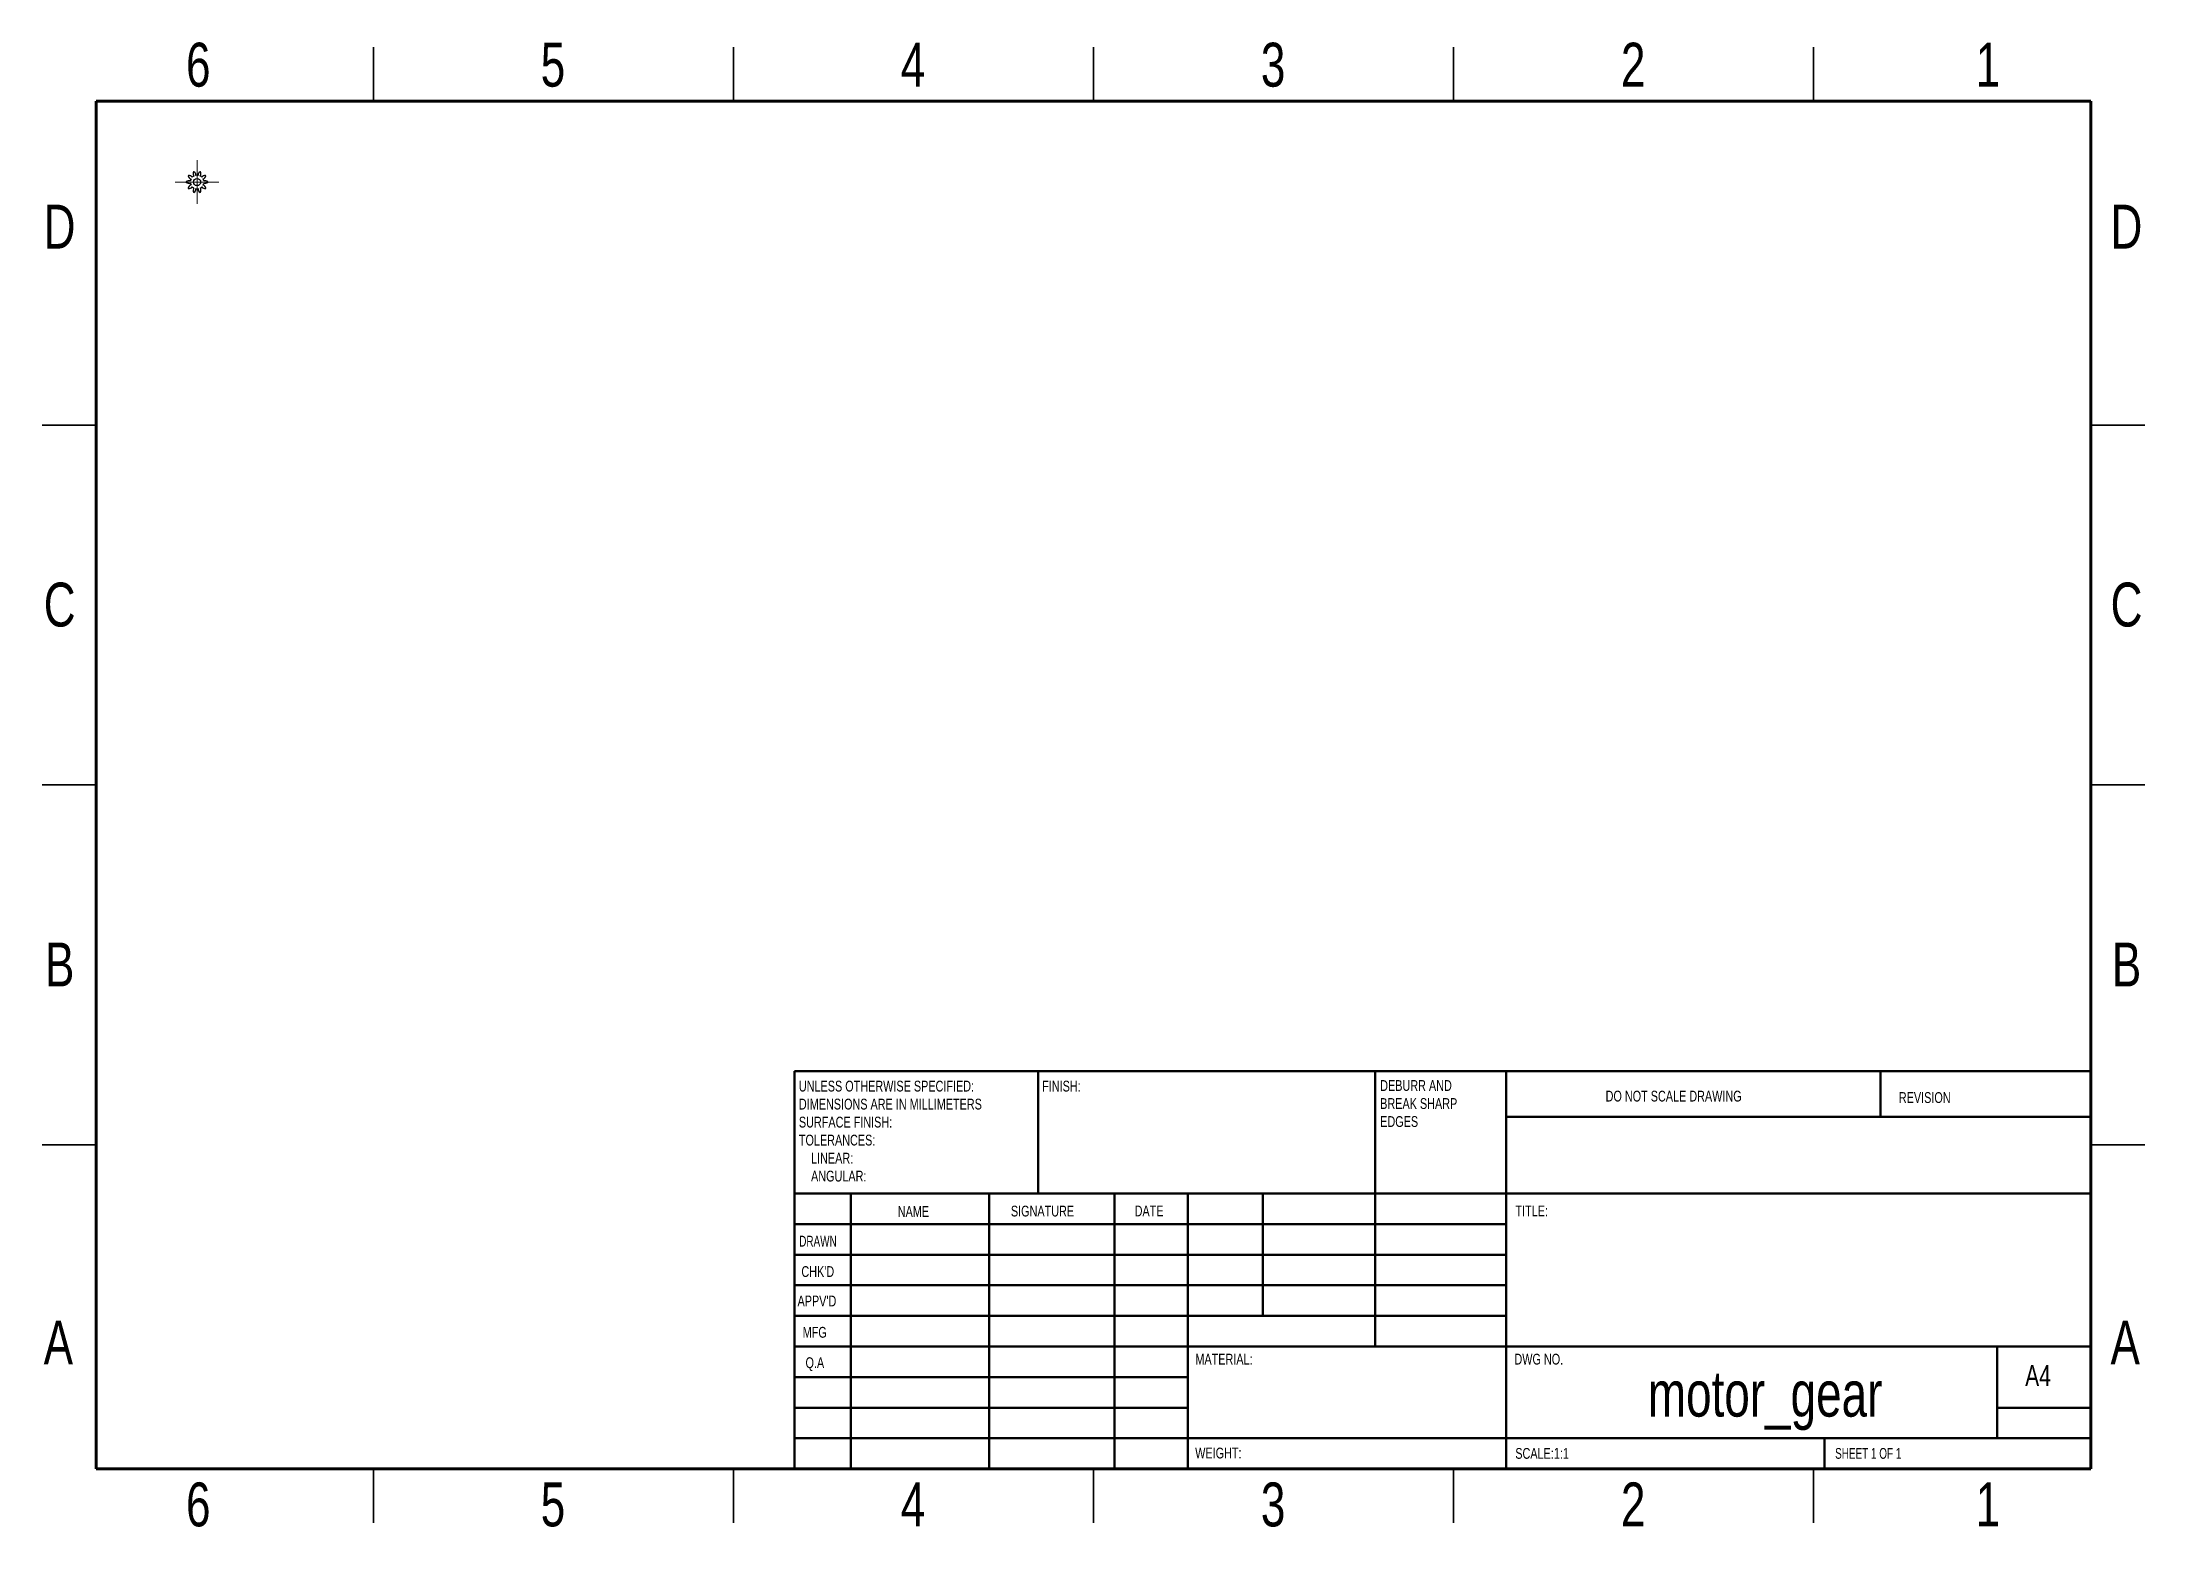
# Model space of a CAD drawing. Header units: millimetres. Extents: x 2 to 295, y 2 to 208.
import ezdxf

# ---------------------------------------------------------------- set-up
doc = ezdxf.new("R2010")
doc.units = ezdxf.units.MM
doc.styles.add('SLDTEXTSTYLE0', font='TXT', dxfattribs={"width": 0.686449})
doc.styles.add('SLDTEXTSTYLE1', font='TXT', dxfattribs={"width": 0.75})
doc.styles.add('SLDTEXTSTYLE2', font='TXT', dxfattribs={"width": 0.6875})

# ---------------------------------------------------------------- blocks, each defined once
blk = doc.blocks.new('SW_NOTE_0')
at = {"color": 0, "linetype": 'Continuous', "lineweight": 0, "char_height": 1.5, "attachment_point": 1, "style": 'SLDTEXTSTYLE1'}
for s, insert in [('UNLESS OTHERWISE SPECIFIED:', (0, 1.93)), ('DIMENSIONS ARE IN MILLIMETERS', (0, -0.57)), ('TOLERANCES:', (0, -5.57)), ('SURFACE FINISH:', (0, -3.07)), ('LINEAR:', (1.69, -8.07)), ('ANGULAR:', (1.69, -10.57))]:
    blk.add_mtext(s, dxfattribs=dict(at, insert=insert))
blk = doc.blocks.new('SW_NOTE_0_1')
at = {"color": 0, "linetype": 'Continuous', "lineweight": 0, "char_height": 1.5, "attachment_point": 1, "style": 'SLDTEXTSTYLE1'}
for s, insert in [('DEBURR AND', (0, 1.93)), ('BREAK SHARP', (0, -0.57)), ('EDGES', (0, -3.07))]:
    blk.add_mtext(s, dxfattribs=dict(at, insert=insert))
blk = doc.blocks.new('SW_CENTERMARKSYMBOL_0')
at = {"color": 0, "linetype": 'Continuous', "lineweight": 18}
for p, q in [((0, 2.54), (0, 3.04)), ((-2.54, 0), (-3.04, 0)), ((0, 0), (-2.54, 0)), ((0, 0), (0, 2.54)), ((0, 0), (0, -2.54)), ((0, 0), (2.54, 0)), ((2.54, 0), (3.04, 0)), ((0, -2.54), (0, -3.04))]:
    blk.add_line(p, q, dxfattribs=at)

msp = doc.modelspace()

# ---------------------------------------------------------------- linework, layer by layer
at = {"color": 7, "linetype": 'Continuous', "lineweight": 35}
for p, q in [((48.5, 200), (48.5, 207.5)), ((98.5, 200), (98.5, 207.5)), ((148.5, 200), (148.5, 207.5)), ((148.5, 207.5), (148.5, 200)), ((198.5, 200), (198.5, 207.5)), ((248.5, 200), (248.5, 207.5)), ((10, 155), (2.5, 155)), ((287, 155), (294.5, 155)), ((10, 105), (2.5, 105)), ((2.5, 105), (10, 105)), ((287, 105), (294.5, 105)), ((294.5, 105), (287, 105)), ((10, 55), (2.5, 55)), ((287, 55), (294.5, 55)), ((48.5, 10), (48.5, 2.5)), ((98.5, 10), (98.5, 2.5)), ((148.5, 10), (148.5, 2.5)), ((148.5, 2.5), (148.5, 10)), ((198.5, 10), (198.5, 2.5)), ((248.5, 10), (248.5, 2.5))]:
    msp.add_line(p, q, dxfattribs=at)
at = {"color": 7, "linetype": 'Continuous', "lineweight": 70}
for p, q in [((10, 10), (10, 200)), ((10, 200), (287, 200)), ((287, 200), (287, 10)), ((287, 10), (10, 10))]:
    msp.add_line(p, q, dxfattribs=at)
at = {"color": 7, "linetype": 'Continuous', "lineweight": 50}
for p, q in [((107, 65.25), (287, 65.25)), ((107, 65.25), (107, 10)), ((140.8, 48.25), (140.8, 65.25)), ((187.6, 65.25), (187.6, 27)), ((205.8, 65.25), (205.8, 10)), ((257.8, 58.88), (257.8, 65.25)), ((287, 58.88), (205.8, 58.88)), ((287, 48.25), (107, 48.25)), ((114.8, 48.25), (114.8, 10)), ((133.99, 48.25), (133.99, 10)), ((151.4, 48.25), (151.4, 10)), ((161.6, 10), (161.6, 48.25)), ((172, 31.25), (172, 48.25)), ((205.8, 44), (107, 44)), ((205.8, 39.75), (107, 39.75)), ((205.8, 35.5), (107, 35.5)), ((205.8, 31.25), (107, 31.25)), ((161.6, 27), (107, 27)), ((161.6, 27), (287, 27)), ((274, 14.25), (274, 27)), ((161.6, 22.75), (107, 22.75)), ((161.6, 18.5), (107, 18.5)), ((287, 18.5), (274, 18.5)), ((107, 14.25), (287, 14.25)), ((250, 10), (250, 14.25))]:
    msp.add_line(p, q, dxfattribs=at)
at = {"color": 7, "linetype": 'Continuous', "lineweight": 25}
msp.add_circle((24.02, 188.76), 0.5, dxfattribs=at)
for centre, radius, start, end in [((23.96, 189.93), 0.5, 150.9386, 222.6649), ((24.02, 188.76), 1.5, 106.743, 109.257), ((23.37, 189.74), 0.5, 353.3351, 65.0614), ((24.66, 189.74), 0.5, 114.9386, 186.6649), ((24.07, 189.93), 0.5, 317.3351, 29.0614), ((24.02, 188.76), 1.5, 70.743, 73.257), ((22.88, 188.45), 0.5, 65.3351, 137.0614), ((24.02, 188.76), 1.5, 178.743, 181.257), ((22.88, 189.07), 0.5, 222.9386, 294.6649), ((24.02, 188.76), 1.5, 142.743, 145.257), ((23.28, 189.67), 0.5, 186.9386, 258.6649), ((23.28, 187.84), 0.5, 101.3351, 173.0614), ((24.02, 188.76), 1.5, 214.743, 217.257), ((22.92, 189.18), 0.5, 29.3351, 101.0614), ((22.92, 188.34), 0.5, 258.9386, 330.6649), ((24.02, 188.76), 0.937, 153.0111, 170.9889), ((24.02, 188.76), 0.937, 189.0111, 206.9889), ((24.02, 188.76), 0.937, 117.0111, 134.9889), ((24.02, 188.76), 0.937, 225.0111, 242.9889), ((23.96, 187.59), 0.5, 137.3351, 209.0614), ((24.02, 188.76), 1.5, 250.743, 253.257), ((23.37, 187.78), 0.5, 294.9386, 6.6649), ((24.02, 188.76), 0.937, 81.0111, 98.9889), ((24.02, 188.76), 0.937, 261.0111, 278.9889), ((24.66, 187.78), 0.5, 173.3351, 245.0614), ((24.02, 188.76), 0.937, 45.0111, 62.9889), ((24.02, 188.76), 0.937, 297.0111, 314.9889), ((24.07, 187.59), 0.5, 330.9386, 42.6649), ((24.02, 188.76), 1.5, 286.743, 289.257), ((25.11, 189.18), 0.5, 78.9386, 150.6649), ((25.11, 188.34), 0.5, 209.3351, 281.0614), ((24.75, 189.67), 0.5, 281.3351, 353.0614), ((24.02, 188.76), 0.937, 9.0111, 26.9889), ((24.02, 188.76), 0.937, 333.0111, 350.9889), ((24.75, 187.84), 0.5, 6.9386, 78.6649), ((25.15, 188.45), 0.5, 42.9386, 114.6649), ((25.15, 189.07), 0.5, 245.3351, 317.0614), ((24.02, 188.76), 1.5, 34.743, 37.257), ((24.02, 188.76), 1.5, 322.743, 325.257), ((24.02, 188.76), 1.5, 358.743, 1.257)]:
    msp.add_arc(centre, radius, start, end, dxfattribs=at)

# ---------------------------------------------------------------- block references
at = {"color": 7, "linetype": 'Continuous', "lineweight": 0}
for name, p in [('SW_CENTERMARKSYMBOL_0', (24.02, 188.76)), ('SW_NOTE_0', (107.59, 61.99)), ('SW_NOTE_0_1', (188.31, 62.07))]:
    msp.add_blockref(name, p, dxfattribs=at)

# ---------------------------------------------------------------- texts
for s, insert, char_height, attachment_point, style in [('6', (24.19, 208.11), 6.1, 2, 'SLDTEXTSTYLE1'), ('5', (73.44, 208.11), 6.1, 2, 'SLDTEXTSTYLE1'), ('4', (123.44, 208.11), 6.1, 2, 'SLDTEXTSTYLE1'), ('3', (173.44, 208.11), 6.1, 2, 'SLDTEXTSTYLE1'), ('2', (223.44, 208.11), 6.1, 2, 'SLDTEXTSTYLE1'), ('1', (272.69, 208.11), 6.1, 2, 'SLDTEXTSTYLE1'), ('D', (4.93, 185.61), 6.1, 2, 'SLDTEXTSTYLE1'), ('D', (291.93, 185.61), 6.1, 2, 'SLDTEXTSTYLE1'), ('C', (4.94, 133.11), 6.1, 2, 'SLDTEXTSTYLE1'), ('C', (291.94, 133.11), 6.1, 2, 'SLDTEXTSTYLE1'), ('B', (4.95, 83.11), 6.1, 2, 'SLDTEXTSTYLE1'), ('B', (291.95, 83.11), 6.1, 2, 'SLDTEXTSTYLE1'), ('FINISH:', (141.37, 63.92), 1.5, 1, 'SLDTEXTSTYLE1'), ('DO NOT SCALE DRAWING', (219.61, 62.53), 1.5, 1, 'SLDTEXTSTYLE1'), ('REVISION', (260.33, 62.33), 1.5, 1, 'SLDTEXTSTYLE1'), ('NAME', (121.32, 46.5), 1.5, 1, 'SLDTEXTSTYLE1'), ('SIGNATURE', (137.03, 46.56), 1.5, 1, 'SLDTEXTSTYLE1'), ('DATE', (154.21, 46.58), 1.5, 1, 'SLDTEXTSTYLE1'), ('TITLE:', (207.09, 46.58), 1.5, 1, 'SLDTEXTSTYLE1'), ('DRAWN', (107.64, 42.38), 1.5, 1, 'SLDTEXTSTYLE0'), ("CHK'D", (107.94, 38.16), 1.5, 1, 'SLDTEXTSTYLE1'), ("APPV'D", (107.4, 34.07), 1.5, 1, 'SLDTEXTSTYLE1'), ('A', (4.76, 30.61), 6.1, 2, 'SLDTEXTSTYLE1'), ('MFG', (108.12, 29.72), 1.5, 1, 'SLDTEXTSTYLE1'), ('A', (291.76, 30.61), 6.1, 2, 'SLDTEXTSTYLE1'), ('Q.A', (108.51, 25.5), 1.5, 1, 'SLDTEXTSTYLE1'), ('MATERIAL:', (162.65, 25.99), 1.5, 1, 'SLDTEXTSTYLE1'), ('DWG NO.', (206.95, 25.99), 1.5, 1, 'SLDTEXTSTYLE1'), ('A4', (277.87, 24.41), 2.91, 1, 'SLDTEXTSTYLE1'), ('motor_gear', (241.76, 23.61), 6.35, 2, 'SLDTEXTSTYLE1'), ('WEIGHT:', (162.62, 12.95), 1.499, 1, 'SLDTEXTSTYLE1'), ('SCALE:1:1', (207.07, 12.9), 1.5, 1, 'SLDTEXTSTYLE1'), ('SHEET 1 OF 1', (251.48, 12.9), 1.5, 1, 'SLDTEXTSTYLE2'), ('6', (24.19, 8.11), 6.1, 2, 'SLDTEXTSTYLE1'), ('5', (73.44, 8.11), 6.1, 2, 'SLDTEXTSTYLE1'), ('4', (123.44, 8.11), 6.1, 2, 'SLDTEXTSTYLE1'), ('3', (173.44, 8.11), 6.1, 2, 'SLDTEXTSTYLE1'), ('2', (223.44, 8.11), 6.1, 2, 'SLDTEXTSTYLE1'), ('1', (272.69, 8.11), 6.1, 2, 'SLDTEXTSTYLE1')]:
    msp.add_mtext(s, dxfattribs=dict(at, insert=insert, char_height=char_height, attachment_point=attachment_point, style=style))

doc.saveas('drawing.dxf')
